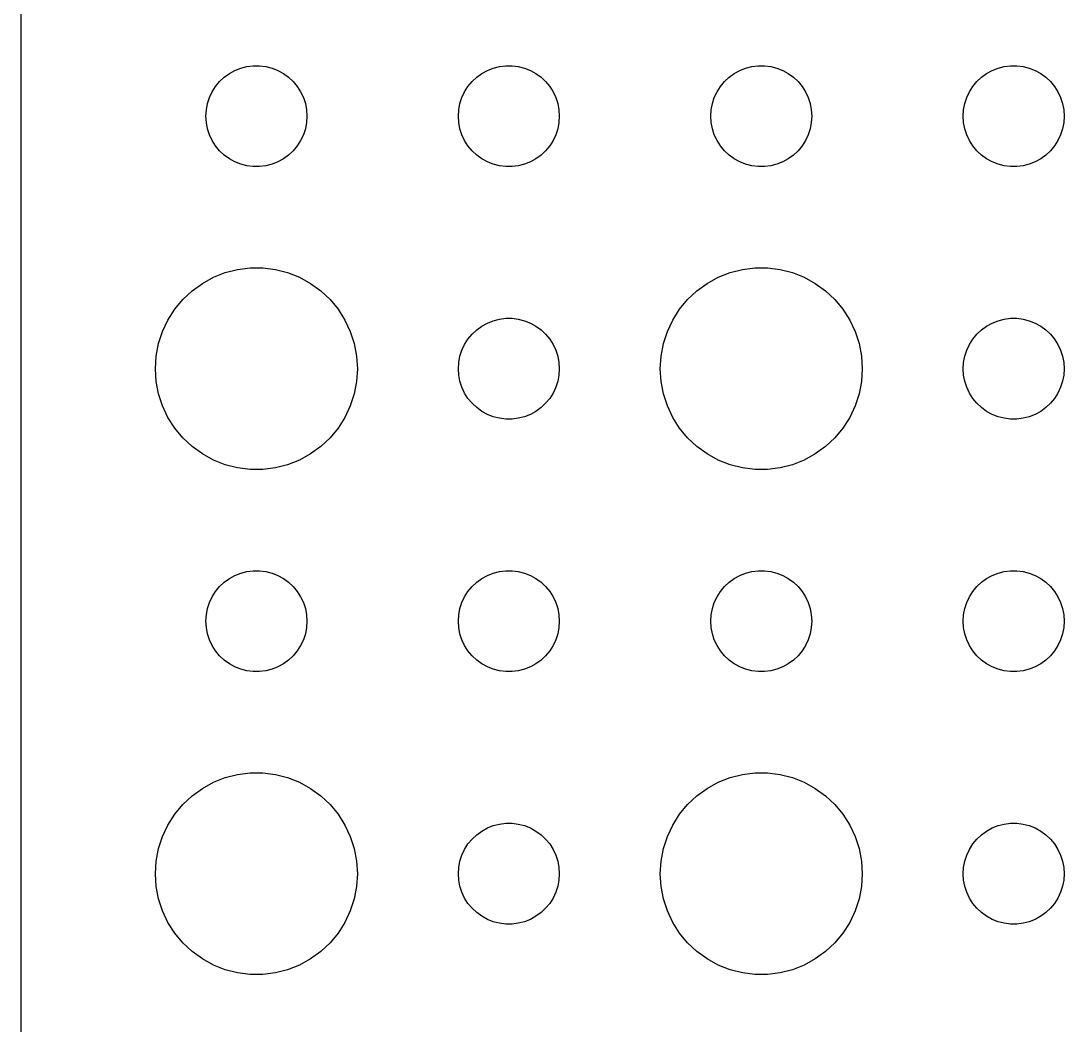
# Model space of a CAD drawing. Header units: metres. Extents: x -134 to 134, y -112 to 112.
# Drawn here: x -134.5 to -103.5, y -4.5 to 25.33 of the extents above; entities that cross this region are included whole.
import ezdxf

# ---------------------------------------------------------------- set-up
doc = ezdxf.new("R2010")
doc.units = ezdxf.units.M

msp = doc.modelspace()

# ---------------------------------------------------------------- linework, layer by layer
for p, q in [((-134.5, 107), (-134.5, -107)), ((-128.139, 23.8572), (-127.964, 23.9266)), ((-127.964, 23.9266), (-127.781, 23.9734)), ((-127.781, 23.9734), (-127.594, 23.997)), ((-127.594, 23.997), (-127.406, 23.997)), ((-127.406, 23.997), (-127.219, 23.9734)), ((-127.219, 23.9734), (-127.036, 23.9266)), ((-127.036, 23.9266), (-126.861, 23.8572)), ((-120.639, 23.8572), (-120.464, 23.9266)), ((-120.464, 23.9266), (-120.281, 23.9734)), ((-120.281, 23.9734), (-120.094, 23.997)), ((-120.094, 23.997), (-119.906, 23.997)), ((-119.906, 23.997), (-119.719, 23.9734)), ((-119.719, 23.9734), (-119.536, 23.9266)), ((-119.536, 23.9266), (-119.361, 23.8572)), ((-113.139, 23.8572), (-112.964, 23.9266)), ((-112.964, 23.9266), (-112.781, 23.9734)), ((-112.781, 23.9734), (-112.594, 23.997)), ((-112.594, 23.997), (-112.406, 23.997)), ((-112.406, 23.997), (-112.219, 23.9734)), ((-112.219, 23.9734), (-112.036, 23.9266)), ((-112.036, 23.9266), (-111.861, 23.8572)), ((-105.639, 23.8572), (-105.464, 23.9266)), ((-105.464, 23.9266), (-105.281, 23.9734)), ((-105.281, 23.9734), (-105.094, 23.997)), ((-105.094, 23.997), (-104.906, 23.997)), ((-104.906, 23.997), (-104.719, 23.9734)), ((-104.719, 23.9734), (-104.536, 23.9266)), ((-104.536, 23.9266), (-104.361, 23.8572)), ((-128.593, 23.5268), (-128.456, 23.6558)), ((-128.456, 23.6558), (-128.304, 23.7665)), ((-128.304, 23.7665), (-128.139, 23.8572)), ((-126.861, 23.8572), (-126.696, 23.7665)), ((-126.696, 23.7665), (-126.544, 23.6558)), ((-126.544, 23.6558), (-126.407, 23.5268)), ((-121.093, 23.5268), (-120.956, 23.6558)), ((-120.956, 23.6558), (-120.804, 23.7665)), ((-120.804, 23.7665), (-120.639, 23.8572)), ((-119.361, 23.8572), (-119.196, 23.7665)), ((-119.196, 23.7665), (-119.044, 23.6558)), ((-119.044, 23.6558), (-118.907, 23.5268)), ((-113.593, 23.5268), (-113.456, 23.6558)), ((-113.456, 23.6558), (-113.304, 23.7665)), ((-113.304, 23.7665), (-113.139, 23.8572)), ((-111.861, 23.8572), (-111.696, 23.7665)), ((-111.696, 23.7665), (-111.544, 23.6558)), ((-111.544, 23.6558), (-111.407, 23.5268)), ((-106.093, 23.5268), (-105.956, 23.6558)), ((-105.956, 23.6558), (-105.804, 23.7665)), ((-105.804, 23.7665), (-105.639, 23.8572)), ((-104.361, 23.8572), (-104.196, 23.7665)), ((-104.196, 23.7665), (-104.044, 23.6558)), ((-104.044, 23.6558), (-103.907, 23.5268)), ((-128.814, 23.2226), (-128.714, 23.3817)), ((-128.714, 23.3817), (-128.593, 23.5268)), ((-126.407, 23.5268), (-126.286, 23.3817)), ((-126.286, 23.3817), (-126.186, 23.2226)), ((-121.314, 23.2226), (-121.214, 23.3817)), ((-121.214, 23.3817), (-121.093, 23.5268)), ((-118.907, 23.5268), (-118.786, 23.3817)), ((-118.786, 23.3817), (-118.686, 23.2226)), ((-113.814, 23.2226), (-113.714, 23.3817)), ((-113.714, 23.3817), (-113.593, 23.5268)), ((-111.407, 23.5268), (-111.286, 23.3817)), ((-111.286, 23.3817), (-111.186, 23.2226)), ((-106.314, 23.2226), (-106.214, 23.3817)), ((-106.214, 23.3817), (-106.093, 23.5268)), ((-103.907, 23.5268), (-103.786, 23.3817)), ((-103.786, 23.3817), (-103.686, 23.2226)), ((-128.953, 22.873), (-128.895, 23.0522)), ((-128.895, 23.0522), (-128.814, 23.2226)), ((-126.186, 23.2226), (-126.105, 23.0522)), ((-126.105, 23.0522), (-126.047, 22.873)), ((-121.453, 22.873), (-121.395, 23.0522)), ((-121.395, 23.0522), (-121.314, 23.2226)), ((-118.686, 23.2226), (-118.605, 23.0522)), ((-118.605, 23.0522), (-118.547, 22.873)), ((-113.953, 22.873), (-113.895, 23.0522)), ((-113.895, 23.0522), (-113.814, 23.2226)), ((-111.186, 23.2226), (-111.105, 23.0522)), ((-111.105, 23.0522), (-111.047, 22.873)), ((-106.453, 22.873), (-106.395, 23.0522)), ((-106.395, 23.0522), (-106.314, 23.2226)), ((-103.686, 23.2226), (-103.605, 23.0522)), ((-103.605, 23.0522), (-103.547, 22.873)), ((-129, 22.5), (-128.988, 22.688)), ((-128.988, 22.688), (-128.953, 22.873)), ((-126.047, 22.873), (-126.012, 22.688)), ((-126.012, 22.688), (-126, 22.5)), ((-121.5, 22.5), (-121.488, 22.688)), ((-121.488, 22.688), (-121.453, 22.873)), ((-118.547, 22.873), (-118.512, 22.688)), ((-118.512, 22.688), (-118.5, 22.5)), ((-114, 22.5), (-113.988, 22.688)), ((-113.988, 22.688), (-113.953, 22.873)), ((-111.047, 22.873), (-111.012, 22.688)), ((-111.012, 22.688), (-111, 22.5)), ((-106.5, 22.5), (-106.488, 22.688)), ((-106.488, 22.688), (-106.453, 22.873)), ((-103.547, 22.873), (-103.512, 22.688)), ((-103.512, 22.688), (-103.5, 22.5)), ((-128.988, 22.312), (-129, 22.5)), ((-126, 22.5), (-126.012, 22.312)), ((-121.488, 22.312), (-121.5, 22.5)), ((-118.5, 22.5), (-118.512, 22.312)), ((-113.988, 22.312), (-114, 22.5)), ((-111, 22.5), (-111.012, 22.312)), ((-106.488, 22.312), (-106.5, 22.5)), ((-103.5, 22.5), (-103.512, 22.312)), ((-128.953, 22.127), (-128.988, 22.312)), ((-128.895, 21.9478), (-128.953, 22.127)), ((-126.047, 22.127), (-126.105, 21.9478)), ((-126.012, 22.312), (-126.047, 22.127)), ((-121.453, 22.127), (-121.488, 22.312)), ((-121.395, 21.9478), (-121.453, 22.127)), ((-118.547, 22.127), (-118.605, 21.9478)), ((-118.512, 22.312), (-118.547, 22.127)), ((-113.953, 22.127), (-113.988, 22.312)), ((-113.895, 21.9478), (-113.953, 22.127)), ((-111.047, 22.127), (-111.105, 21.9478)), ((-111.012, 22.312), (-111.047, 22.127)), ((-106.453, 22.127), (-106.488, 22.312)), ((-106.395, 21.9478), (-106.453, 22.127)), ((-103.547, 22.127), (-103.605, 21.9478)), ((-103.512, 22.312), (-103.547, 22.127)), ((-128.814, 21.7774), (-128.895, 21.9478)), ((-128.714, 21.6183), (-128.814, 21.7774)), ((-126.186, 21.7774), (-126.286, 21.6183)), ((-126.105, 21.9478), (-126.186, 21.7774)), ((-121.314, 21.7774), (-121.395, 21.9478)), ((-121.214, 21.6183), (-121.314, 21.7774)), ((-118.686, 21.7774), (-118.786, 21.6183)), ((-118.605, 21.9478), (-118.686, 21.7774)), ((-113.814, 21.7774), (-113.895, 21.9478)), ((-113.714, 21.6183), (-113.814, 21.7774)), ((-111.186, 21.7774), (-111.286, 21.6183)), ((-111.105, 21.9478), (-111.186, 21.7774)), ((-106.314, 21.7774), (-106.395, 21.9478)), ((-106.214, 21.6183), (-106.314, 21.7774)), ((-103.686, 21.7774), (-103.786, 21.6183)), ((-103.605, 21.9478), (-103.686, 21.7774)), ((-128.593, 21.4732), (-128.714, 21.6183)), ((-128.456, 21.3442), (-128.593, 21.4732)), ((-126.407, 21.4732), (-126.544, 21.3442)), ((-126.286, 21.6183), (-126.407, 21.4732)), ((-121.093, 21.4732), (-121.214, 21.6183)), ((-120.956, 21.3442), (-121.093, 21.4732)), ((-118.907, 21.4732), (-119.044, 21.3442)), ((-118.786, 21.6183), (-118.907, 21.4732)), ((-113.593, 21.4732), (-113.714, 21.6183)), ((-113.456, 21.3442), (-113.593, 21.4732)), ((-111.407, 21.4732), (-111.544, 21.3442)), ((-111.286, 21.6183), (-111.407, 21.4732)), ((-106.093, 21.4732), (-106.214, 21.6183)), ((-105.956, 21.3442), (-106.093, 21.4732)), ((-103.907, 21.4732), (-104.044, 21.3442)), ((-103.786, 21.6183), (-103.907, 21.4732)), ((-128.304, 21.2335), (-128.456, 21.3442)), ((-128.139, 21.1427), (-128.304, 21.2335)), ((-127.964, 21.0734), (-128.139, 21.1427)), ((-126.861, 21.1427), (-127.036, 21.0734)), ((-126.696, 21.2335), (-126.861, 21.1427)), ((-126.544, 21.3442), (-126.696, 21.2335)), ((-120.804, 21.2335), (-120.956, 21.3442)), ((-120.639, 21.1427), (-120.804, 21.2335)), ((-120.464, 21.0734), (-120.639, 21.1427)), ((-119.361, 21.1427), (-119.536, 21.0734)), ((-119.196, 21.2335), (-119.361, 21.1427)), ((-119.044, 21.3442), (-119.196, 21.2335)), ((-113.304, 21.2335), (-113.456, 21.3442)), ((-113.139, 21.1427), (-113.304, 21.2335)), ((-112.964, 21.0734), (-113.139, 21.1427)), ((-111.861, 21.1427), (-112.036, 21.0734)), ((-111.696, 21.2335), (-111.861, 21.1427)), ((-111.544, 21.3442), (-111.696, 21.2335)), ((-105.804, 21.2335), (-105.956, 21.3442)), ((-105.639, 21.1427), (-105.804, 21.2335)), ((-105.464, 21.0734), (-105.639, 21.1427)), ((-104.361, 21.1427), (-104.536, 21.0734)), ((-104.196, 21.2335), (-104.361, 21.1427)), ((-104.044, 21.3442), (-104.196, 21.2335)), ((-127.781, 21.0266), (-127.964, 21.0734)), ((-127.594, 21.003), (-127.781, 21.0266)), ((-127.406, 21.003), (-127.594, 21.003)), ((-127.219, 21.0266), (-127.406, 21.003)), ((-127.036, 21.0734), (-127.219, 21.0266)), ((-120.281, 21.0266), (-120.464, 21.0734)), ((-120.094, 21.003), (-120.281, 21.0266)), ((-119.906, 21.003), (-120.094, 21.003)), ((-119.719, 21.0266), (-119.906, 21.003)), ((-119.536, 21.0734), (-119.719, 21.0266)), ((-112.781, 21.0266), (-112.964, 21.0734)), ((-112.594, 21.003), (-112.781, 21.0266)), ((-112.406, 21.003), (-112.594, 21.003)), ((-112.219, 21.0266), (-112.406, 21.003)), ((-112.036, 21.0734), (-112.219, 21.0266)), ((-105.281, 21.0266), (-105.464, 21.0734)), ((-105.094, 21.003), (-105.281, 21.0266)), ((-104.906, 21.003), (-105.094, 21.003)), ((-104.719, 21.0266), (-104.906, 21.003)), ((-104.536, 21.0734), (-104.719, 21.0266)), ((-128.062, 17.9469), (-127.688, 17.9941)), ((-127.688, 17.9941), (-127.312, 17.9941)), ((-127.312, 17.9941), (-126.938, 17.9469)), ((-113.062, 17.9469), (-112.688, 17.9941)), ((-112.688, 17.9941), (-112.312, 17.9941)), ((-112.312, 17.9941), (-111.938, 17.9469)), ((-129.107, 17.533), (-128.777, 17.7145)), ((-128.777, 17.7145), (-128.427, 17.8532)), ((-128.427, 17.8532), (-128.062, 17.9469)), ((-126.938, 17.9469), (-126.573, 17.8532)), ((-126.573, 17.8532), (-126.223, 17.7145)), ((-126.223, 17.7145), (-125.893, 17.533)), ((-114.107, 17.533), (-113.777, 17.7145)), ((-113.777, 17.7145), (-113.427, 17.8532)), ((-113.427, 17.8532), (-113.062, 17.9469)), ((-111.938, 17.9469), (-111.573, 17.8532)), ((-111.573, 17.8532), (-111.223, 17.7145)), ((-111.223, 17.7145), (-110.893, 17.533)), ((-129.412, 17.3115), (-129.107, 17.533)), ((-125.893, 17.533), (-125.588, 17.3115)), ((-114.412, 17.3115), (-114.107, 17.533)), ((-110.893, 17.533), (-110.588, 17.3115)), ((-129.927, 16.7634), (-129.687, 17.0536)), ((-129.687, 17.0536), (-129.412, 17.3115)), ((-125.588, 17.3115), (-125.313, 17.0536)), ((-125.313, 17.0536), (-125.073, 16.7634)), ((-114.927, 16.7634), (-114.687, 17.0536)), ((-114.687, 17.0536), (-114.412, 17.3115)), ((-110.588, 17.3115), (-110.313, 17.0536)), ((-110.313, 17.0536), (-110.073, 16.7634)), ((-130.129, 16.4453), (-129.927, 16.7634)), ((-125.073, 16.7634), (-124.871, 16.4453)), ((-115.129, 16.4453), (-114.927, 16.7634)), ((-110.073, 16.7634), (-109.871, 16.4453)), ((-130.289, 16.1044), (-130.129, 16.4453)), ((-124.871, 16.4453), (-124.711, 16.1044)), ((-120.464, 16.4266), (-120.281, 16.4734)), ((-120.281, 16.4734), (-120.094, 16.497)), ((-120.094, 16.497), (-119.906, 16.497)), ((-119.906, 16.497), (-119.719, 16.4734)), ((-119.719, 16.4734), (-119.536, 16.4266)), ((-115.289, 16.1044), (-115.129, 16.4453)), ((-109.871, 16.4453), (-109.711, 16.1044)), ((-105.464, 16.4266), (-105.281, 16.4734)), ((-105.281, 16.4734), (-105.094, 16.497)), ((-105.094, 16.497), (-104.906, 16.497)), ((-104.906, 16.497), (-104.719, 16.4734)), ((-104.719, 16.4734), (-104.536, 16.4266)), ((-121.093, 16.0268), (-120.956, 16.1558)), ((-120.956, 16.1558), (-120.804, 16.2665)), ((-120.804, 16.2665), (-120.639, 16.3572)), ((-120.639, 16.3572), (-120.464, 16.4266)), ((-119.536, 16.4266), (-119.361, 16.3572)), ((-119.361, 16.3572), (-119.196, 16.2665)), ((-119.196, 16.2665), (-119.044, 16.1558)), ((-119.044, 16.1558), (-118.907, 16.0268)), ((-106.093, 16.0268), (-105.956, 16.1558)), ((-105.956, 16.1558), (-105.804, 16.2665)), ((-105.804, 16.2665), (-105.639, 16.3572)), ((-105.639, 16.3572), (-105.464, 16.4266)), ((-104.536, 16.4266), (-104.361, 16.3572)), ((-104.361, 16.3572), (-104.196, 16.2665)), ((-104.196, 16.2665), (-104.044, 16.1558)), ((-104.044, 16.1558), (-103.907, 16.0268)), ((-130.406, 15.7461), (-130.289, 16.1044)), ((-124.711, 16.1044), (-124.594, 15.7461)), ((-121.314, 15.7226), (-121.214, 15.8817)), ((-121.214, 15.8817), (-121.093, 16.0268)), ((-118.907, 16.0268), (-118.786, 15.8817)), ((-118.786, 15.8817), (-118.686, 15.7226)), ((-115.406, 15.7461), (-115.289, 16.1044)), ((-109.711, 16.1044), (-109.594, 15.7461)), ((-106.314, 15.7226), (-106.214, 15.8817)), ((-106.214, 15.8817), (-106.093, 16.0268)), ((-103.907, 16.0268), (-103.786, 15.8817)), ((-103.786, 15.8817), (-103.686, 15.7226)), ((-130.476, 15.376), (-130.406, 15.7461)), ((-124.594, 15.7461), (-124.524, 15.376)), ((-121.453, 15.373), (-121.395, 15.5522)), ((-121.395, 15.5522), (-121.314, 15.7226)), ((-118.686, 15.7226), (-118.605, 15.5522)), ((-118.605, 15.5522), (-118.547, 15.373)), ((-115.476, 15.376), (-115.406, 15.7461)), ((-109.594, 15.7461), (-109.524, 15.376)), ((-106.453, 15.373), (-106.395, 15.5522)), ((-106.395, 15.5522), (-106.314, 15.7226)), ((-103.686, 15.7226), (-103.605, 15.5522)), ((-103.605, 15.5522), (-103.547, 15.373)), ((-130.5, 15), (-130.476, 15.376)), ((-124.524, 15.376), (-124.5, 15)), ((-121.488, 15.188), (-121.453, 15.373)), ((-118.547, 15.373), (-118.512, 15.188)), ((-115.5, 15), (-115.476, 15.376)), ((-109.524, 15.376), (-109.5, 15)), ((-106.488, 15.188), (-106.453, 15.373)), ((-103.547, 15.373), (-103.512, 15.188)), ((-130.476, 14.624), (-130.5, 15)), ((-124.5, 15), (-124.524, 14.624)), ((-121.5, 15), (-121.488, 15.188)), ((-121.488, 14.812), (-121.5, 15)), ((-118.512, 15.188), (-118.5, 15)), ((-118.5, 15), (-118.512, 14.812)), ((-115.476, 14.624), (-115.5, 15)), ((-109.5, 15), (-109.524, 14.624)), ((-106.5, 15), (-106.488, 15.188)), ((-106.488, 14.812), (-106.5, 15)), ((-103.512, 15.188), (-103.5, 15)), ((-103.5, 15), (-103.512, 14.812)), ((-130.406, 14.2539), (-130.476, 14.624)), ((-124.524, 14.624), (-124.594, 14.2539)), ((-121.453, 14.627), (-121.488, 14.812)), ((-121.395, 14.4478), (-121.453, 14.627)), ((-118.547, 14.627), (-118.605, 14.4478)), ((-118.512, 14.812), (-118.547, 14.627)), ((-115.406, 14.2539), (-115.476, 14.624)), ((-109.524, 14.624), (-109.594, 14.2539)), ((-106.453, 14.627), (-106.488, 14.812)), ((-106.395, 14.4478), (-106.453, 14.627)), ((-103.547, 14.627), (-103.605, 14.4478)), ((-103.512, 14.812), (-103.547, 14.627)), ((-121.314, 14.2774), (-121.395, 14.4478)), ((-121.214, 14.1183), (-121.314, 14.2774)), ((-118.686, 14.2774), (-118.786, 14.1183)), ((-118.605, 14.4478), (-118.686, 14.2774)), ((-106.314, 14.2774), (-106.395, 14.4478)), ((-106.214, 14.1183), (-106.314, 14.2774)), ((-103.686, 14.2774), (-103.786, 14.1183)), ((-103.605, 14.4478), (-103.686, 14.2774)), ((-130.289, 13.8956), (-130.406, 14.2539)), ((-124.594, 14.2539), (-124.711, 13.8956)), ((-121.093, 13.9732), (-121.214, 14.1183)), ((-120.956, 13.8442), (-121.093, 13.9732)), ((-118.907, 13.9732), (-119.044, 13.8442)), ((-118.786, 14.1183), (-118.907, 13.9732)), ((-115.289, 13.8956), (-115.406, 14.2539)), ((-109.594, 14.2539), (-109.711, 13.8956)), ((-106.093, 13.9732), (-106.214, 14.1183)), ((-105.956, 13.8442), (-106.093, 13.9732)), ((-103.907, 13.9732), (-104.044, 13.8442)), ((-103.786, 14.1183), (-103.907, 13.9732)), ((-130.129, 13.5547), (-130.289, 13.8956)), ((-124.711, 13.8956), (-124.871, 13.5547)), ((-120.804, 13.7335), (-120.956, 13.8442)), ((-120.639, 13.6427), (-120.804, 13.7335)), ((-120.464, 13.5734), (-120.639, 13.6427)), ((-119.361, 13.6427), (-119.536, 13.5734)), ((-119.196, 13.7335), (-119.361, 13.6427)), ((-119.044, 13.8442), (-119.196, 13.7335)), ((-115.129, 13.5547), (-115.289, 13.8956)), ((-109.711, 13.8956), (-109.871, 13.5547)), ((-105.804, 13.7335), (-105.956, 13.8442)), ((-105.639, 13.6427), (-105.804, 13.7335)), ((-105.464, 13.5734), (-105.639, 13.6427)), ((-104.361, 13.6427), (-104.536, 13.5734)), ((-104.196, 13.7335), (-104.361, 13.6427)), ((-104.044, 13.8442), (-104.196, 13.7335)), ((-129.927, 13.2366), (-130.129, 13.5547)), ((-124.871, 13.5547), (-125.073, 13.2366)), ((-120.281, 13.5266), (-120.464, 13.5734)), ((-120.094, 13.5029), (-120.281, 13.5266)), ((-119.906, 13.5029), (-120.094, 13.5029)), ((-119.719, 13.5266), (-119.906, 13.5029)), ((-119.536, 13.5734), (-119.719, 13.5266)), ((-114.927, 13.2366), (-115.129, 13.5547)), ((-109.871, 13.5547), (-110.073, 13.2366)), ((-105.281, 13.5266), (-105.464, 13.5734)), ((-105.094, 13.5029), (-105.281, 13.5266)), ((-104.906, 13.5029), (-105.094, 13.5029)), ((-104.719, 13.5266), (-104.906, 13.5029)), ((-104.536, 13.5734), (-104.719, 13.5266)), ((-129.687, 12.9464), (-129.927, 13.2366)), ((-125.073, 13.2366), (-125.313, 12.9464)), ((-114.687, 12.9464), (-114.927, 13.2366)), ((-110.073, 13.2366), (-110.313, 12.9464)), ((-129.412, 12.6884), (-129.687, 12.9464)), ((-125.313, 12.9464), (-125.588, 12.6884)), ((-114.412, 12.6884), (-114.687, 12.9464)), ((-110.313, 12.9464), (-110.588, 12.6884)), ((-129.107, 12.467), (-129.412, 12.6884)), ((-128.777, 12.2855), (-129.107, 12.467)), ((-125.893, 12.467), (-126.223, 12.2855)), ((-125.588, 12.6884), (-125.893, 12.467)), ((-114.107, 12.467), (-114.412, 12.6884)), ((-113.777, 12.2855), (-114.107, 12.467)), ((-110.893, 12.467), (-111.223, 12.2855)), ((-110.588, 12.6884), (-110.893, 12.467)), ((-128.427, 12.1468), (-128.777, 12.2855)), ((-128.062, 12.0531), (-128.427, 12.1468)), ((-126.573, 12.1468), (-126.938, 12.0531)), ((-126.223, 12.2855), (-126.573, 12.1468)), ((-113.427, 12.1468), (-113.777, 12.2855)), ((-113.062, 12.0531), (-113.427, 12.1468)), ((-111.573, 12.1468), (-111.938, 12.0531)), ((-111.223, 12.2855), (-111.573, 12.1468)), ((-127.688, 12.0059), (-128.062, 12.0531)), ((-127.312, 12.0059), (-127.688, 12.0059)), ((-126.938, 12.0531), (-127.312, 12.0059)), ((-112.688, 12.0059), (-113.062, 12.0531)), ((-112.312, 12.0059), (-112.688, 12.0059)), ((-111.938, 12.0531), (-112.312, 12.0059)), ((-127.781, 8.97342), (-127.594, 8.99704)), ((-127.594, 8.99704), (-127.406, 8.99704)), ((-127.406, 8.99704), (-127.219, 8.97342)), ((-120.281, 8.97342), (-120.094, 8.99704)), ((-120.094, 8.99704), (-119.906, 8.99704)), ((-119.906, 8.99704), (-119.719, 8.97342)), ((-112.781, 8.97342), (-112.594, 8.99704)), ((-112.594, 8.99704), (-112.406, 8.99704)), ((-112.406, 8.99704), (-112.219, 8.97342)), ((-105.281, 8.97342), (-105.094, 8.99704)), ((-105.094, 8.99704), (-104.906, 8.99704)), ((-104.906, 8.99704), (-104.719, 8.97342)), ((-128.456, 8.65576), (-128.304, 8.76648)), ((-128.304, 8.76648), (-128.139, 8.85724)), ((-128.139, 8.85724), (-127.964, 8.92657)), ((-127.964, 8.92657), (-127.781, 8.97342)), ((-127.219, 8.97342), (-127.036, 8.92657)), ((-127.036, 8.92657), (-126.861, 8.85724)), ((-126.861, 8.85724), (-126.696, 8.76648)), ((-126.696, 8.76648), (-126.544, 8.65576)), ((-120.956, 8.65576), (-120.804, 8.76648)), ((-120.804, 8.76648), (-120.639, 8.85724)), ((-120.639, 8.85724), (-120.464, 8.92657)), ((-120.464, 8.92657), (-120.281, 8.97342)), ((-119.719, 8.97342), (-119.536, 8.92657)), ((-119.536, 8.92657), (-119.361, 8.85724)), ((-119.361, 8.85724), (-119.196, 8.76648)), ((-119.196, 8.76648), (-119.044, 8.65576)), ((-113.456, 8.65576), (-113.304, 8.76648)), ((-113.304, 8.76648), (-113.139, 8.85724)), ((-113.139, 8.85724), (-112.964, 8.92657)), ((-112.964, 8.92657), (-112.781, 8.97342)), ((-112.219, 8.97342), (-112.036, 8.92657)), ((-112.036, 8.92657), (-111.861, 8.85724)), ((-111.861, 8.85724), (-111.696, 8.76648)), ((-111.696, 8.76648), (-111.544, 8.65576)), ((-105.956, 8.65576), (-105.804, 8.76648)), ((-105.804, 8.76648), (-105.639, 8.85724)), ((-105.639, 8.85724), (-105.464, 8.92657)), ((-105.464, 8.92657), (-105.281, 8.97342)), ((-104.719, 8.97342), (-104.536, 8.92657)), ((-104.536, 8.92657), (-104.361, 8.85724)), ((-104.361, 8.85724), (-104.196, 8.76648)), ((-104.196, 8.76648), (-104.044, 8.65576)), ((-128.814, 8.22263), (-128.714, 8.38167)), ((-128.714, 8.38167), (-128.593, 8.52681)), ((-128.593, 8.52681), (-128.456, 8.65576)), ((-126.544, 8.65576), (-126.407, 8.52681)), ((-126.407, 8.52681), (-126.286, 8.38167)), ((-126.286, 8.38167), (-126.186, 8.22263)), ((-121.314, 8.22263), (-121.214, 8.38167)), ((-121.214, 8.38167), (-121.093, 8.52681)), ((-121.093, 8.52681), (-120.956, 8.65576)), ((-119.044, 8.65576), (-118.907, 8.52681)), ((-118.907, 8.52681), (-118.786, 8.38167)), ((-118.786, 8.38167), (-118.686, 8.22263)), ((-113.814, 8.22263), (-113.714, 8.38167)), ((-113.714, 8.38167), (-113.593, 8.52681)), ((-113.593, 8.52681), (-113.456, 8.65576)), ((-111.544, 8.65576), (-111.407, 8.52681)), ((-111.407, 8.52681), (-111.286, 8.38167)), ((-111.286, 8.38167), (-111.186, 8.22263)), ((-106.314, 8.22263), (-106.214, 8.38167)), ((-106.214, 8.38167), (-106.093, 8.52681)), ((-106.093, 8.52681), (-105.956, 8.65576)), ((-104.044, 8.65576), (-103.907, 8.52681)), ((-103.907, 8.52681), (-103.786, 8.38167)), ((-103.786, 8.38167), (-103.686, 8.22263)), ((-128.895, 8.05219), (-128.814, 8.22263)), ((-126.186, 8.22263), (-126.105, 8.05219)), ((-121.395, 8.05219), (-121.314, 8.22263)), ((-118.686, 8.22263), (-118.605, 8.05219)), ((-113.895, 8.05219), (-113.814, 8.22263)), ((-111.186, 8.22263), (-111.105, 8.05219)), ((-106.395, 8.05219), (-106.314, 8.22263)), ((-103.686, 8.22263), (-103.605, 8.05219)), ((-128.988, 7.68799), (-128.953, 7.87303)), ((-128.953, 7.87303), (-128.895, 8.05219)), ((-126.105, 8.05219), (-126.047, 7.87303)), ((-126.047, 7.87303), (-126.012, 7.68799)), ((-121.488, 7.68799), (-121.453, 7.87303)), ((-121.453, 7.87303), (-121.395, 8.05219)), ((-118.605, 8.05219), (-118.547, 7.87303)), ((-118.547, 7.87303), (-118.512, 7.68799)), ((-113.988, 7.68799), (-113.953, 7.87303)), ((-113.953, 7.87303), (-113.895, 8.05219)), ((-111.105, 8.05219), (-111.047, 7.87303)), ((-111.047, 7.87303), (-111.012, 7.68799)), ((-106.488, 7.68799), (-106.453, 7.87303)), ((-106.453, 7.87303), (-106.395, 8.05219)), ((-103.605, 8.05219), (-103.547, 7.87303)), ((-103.547, 7.87303), (-103.512, 7.68799)), ((-129, 7.5), (-128.988, 7.68799)), ((-128.988, 7.312), (-129, 7.5)), ((-126.012, 7.68799), (-126, 7.5)), ((-126, 7.5), (-126.012, 7.312)), ((-121.5, 7.5), (-121.488, 7.68799)), ((-121.488, 7.312), (-121.5, 7.5)), ((-118.512, 7.68799), (-118.5, 7.5)), ((-118.5, 7.5), (-118.512, 7.312)), ((-114, 7.5), (-113.988, 7.68799)), ((-113.988, 7.312), (-114, 7.5)), ((-111.012, 7.68799), (-111, 7.5)), ((-111, 7.5), (-111.012, 7.312)), ((-106.5, 7.5), (-106.488, 7.68799)), ((-106.488, 7.312), (-106.5, 7.5)), ((-103.512, 7.68799), (-103.5, 7.5)), ((-103.5, 7.5), (-103.512, 7.312)), ((-128.953, 7.12695), (-128.988, 7.312)), ((-126.012, 7.312), (-126.047, 7.12695)), ((-121.453, 7.12695), (-121.488, 7.312)), ((-118.512, 7.312), (-118.547, 7.12695)), ((-113.953, 7.12695), (-113.988, 7.312)), ((-111.012, 7.312), (-111.047, 7.12695)), ((-106.453, 7.12695), (-106.488, 7.312)), ((-103.512, 7.312), (-103.547, 7.12695)), ((-128.895, 6.9478), (-128.953, 7.12695)), ((-128.814, 6.77736), (-128.895, 6.9478)), ((-126.105, 6.9478), (-126.186, 6.77736)), ((-126.047, 7.12695), (-126.105, 6.9478)), ((-121.395, 6.9478), (-121.453, 7.12695)), ((-121.314, 6.77736), (-121.395, 6.9478)), ((-118.605, 6.9478), (-118.686, 6.77736)), ((-118.547, 7.12695), (-118.605, 6.9478)), ((-113.895, 6.9478), (-113.953, 7.12695)), ((-113.814, 6.77736), (-113.895, 6.9478)), ((-111.105, 6.9478), (-111.186, 6.77736)), ((-111.047, 7.12695), (-111.105, 6.9478)), ((-106.395, 6.9478), (-106.453, 7.12695)), ((-106.314, 6.77736), (-106.395, 6.9478)), ((-103.605, 6.9478), (-103.686, 6.77736)), ((-103.547, 7.12695), (-103.605, 6.9478)), ((-128.714, 6.61832), (-128.814, 6.77736)), ((-128.593, 6.47318), (-128.714, 6.61832)), ((-126.286, 6.61832), (-126.407, 6.47318)), ((-126.186, 6.77736), (-126.286, 6.61832)), ((-121.214, 6.61832), (-121.314, 6.77736)), ((-121.093, 6.47318), (-121.214, 6.61832)), ((-118.786, 6.61832), (-118.907, 6.47318)), ((-118.686, 6.77736), (-118.786, 6.61832)), ((-113.714, 6.61832), (-113.814, 6.77736)), ((-113.593, 6.47318), (-113.714, 6.61832)), ((-111.286, 6.61832), (-111.407, 6.47318)), ((-111.186, 6.77736), (-111.286, 6.61832)), ((-106.214, 6.61832), (-106.314, 6.77736)), ((-106.093, 6.47318), (-106.214, 6.61832)), ((-103.786, 6.61832), (-103.907, 6.47318)), ((-103.686, 6.77736), (-103.786, 6.61832)), ((-128.456, 6.34422), (-128.593, 6.47318)), ((-128.304, 6.23351), (-128.456, 6.34422)), ((-128.139, 6.14275), (-128.304, 6.23351)), ((-126.696, 6.23351), (-126.861, 6.14275)), ((-126.544, 6.34422), (-126.696, 6.23351)), ((-126.407, 6.47318), (-126.544, 6.34422)), ((-120.956, 6.34422), (-121.093, 6.47318)), ((-120.804, 6.23351), (-120.956, 6.34422)), ((-120.639, 6.14275), (-120.804, 6.23351)), ((-119.196, 6.23351), (-119.361, 6.14275)), ((-119.044, 6.34422), (-119.196, 6.23351)), ((-118.907, 6.47318), (-119.044, 6.34422)), ((-113.456, 6.34422), (-113.593, 6.47318)), ((-113.304, 6.23351), (-113.456, 6.34422)), ((-113.139, 6.14275), (-113.304, 6.23351)), ((-111.696, 6.23351), (-111.861, 6.14275)), ((-111.544, 6.34422), (-111.696, 6.23351)), ((-111.407, 6.47318), (-111.544, 6.34422)), ((-105.956, 6.34422), (-106.093, 6.47318)), ((-105.804, 6.23351), (-105.956, 6.34422)), ((-105.639, 6.14275), (-105.804, 6.23351)), ((-104.196, 6.23351), (-104.361, 6.14275)), ((-104.044, 6.34422), (-104.196, 6.23351)), ((-103.907, 6.47318), (-104.044, 6.34422)), ((-127.964, 6.07341), (-128.139, 6.14275)), ((-127.781, 6.02657), (-127.964, 6.07341)), ((-127.594, 6.00294), (-127.781, 6.02657)), ((-127.406, 6.00294), (-127.594, 6.00294)), ((-127.219, 6.02657), (-127.406, 6.00294)), ((-127.036, 6.07341), (-127.219, 6.02657)), ((-126.861, 6.14275), (-127.036, 6.07341)), ((-120.464, 6.07341), (-120.639, 6.14275)), ((-120.281, 6.02657), (-120.464, 6.07341)), ((-120.094, 6.00294), (-120.281, 6.02657)), ((-119.906, 6.00294), (-120.094, 6.00294)), ((-119.719, 6.02657), (-119.906, 6.00294)), ((-119.536, 6.07341), (-119.719, 6.02657)), ((-119.361, 6.14275), (-119.536, 6.07341)), ((-112.964, 6.07341), (-113.139, 6.14275)), ((-112.781, 6.02657), (-112.964, 6.07341)), ((-112.594, 6.00294), (-112.781, 6.02657)), ((-112.406, 6.00294), (-112.594, 6.00294)), ((-112.219, 6.02657), (-112.406, 6.00294)), ((-112.036, 6.07341), (-112.219, 6.02657)), ((-111.861, 6.14275), (-112.036, 6.07341)), ((-105.464, 6.07341), (-105.639, 6.14275)), ((-105.281, 6.02657), (-105.464, 6.07341)), ((-105.094, 6.00294), (-105.281, 6.02657)), ((-104.906, 6.00294), (-105.094, 6.00294)), ((-104.719, 6.02657), (-104.906, 6.00294)), ((-104.536, 6.07341), (-104.719, 6.02657)), ((-104.361, 6.14275), (-104.536, 6.07341)), ((-128.777, 2.71448), (-128.427, 2.85316)), ((-128.427, 2.85316), (-128.062, 2.94685)), ((-128.062, 2.94685), (-127.688, 2.99408)), ((-127.688, 2.99408), (-127.312, 2.99408)), ((-127.312, 2.99408), (-126.938, 2.94685)), ((-126.938, 2.94685), (-126.573, 2.85316)), ((-126.573, 2.85316), (-126.223, 2.71448)), ((-113.777, 2.71448), (-113.427, 2.85316)), ((-113.427, 2.85316), (-113.062, 2.94685)), ((-113.062, 2.94685), (-112.688, 2.99408)), ((-112.688, 2.99408), (-112.312, 2.99408)), ((-112.312, 2.99408), (-111.938, 2.94685)), ((-111.938, 2.94685), (-111.573, 2.85316)), ((-111.573, 2.85316), (-111.223, 2.71448)), ((-129.412, 2.31154), (-129.107, 2.53297)), ((-129.107, 2.53297), (-128.777, 2.71448)), ((-126.223, 2.71448), (-125.893, 2.53297)), ((-125.893, 2.53297), (-125.588, 2.31154)), ((-114.412, 2.31154), (-114.107, 2.53297)), ((-114.107, 2.53297), (-113.777, 2.71448)), ((-111.223, 2.71448), (-110.893, 2.53297)), ((-110.893, 2.53297), (-110.588, 2.31154)), ((-129.687, 2.05363), (-129.412, 2.31154)), ((-125.588, 2.31154), (-125.313, 2.05363)), ((-114.687, 2.05363), (-114.412, 2.31154)), ((-110.588, 2.31154), (-110.313, 2.05363)), ((-129.927, 1.76335), (-129.687, 2.05363)), ((-125.313, 2.05363), (-125.073, 1.76335)), ((-114.927, 1.76335), (-114.687, 2.05363)), ((-110.313, 2.05363), (-110.073, 1.76335)), ((-130.129, 1.44525), (-129.927, 1.76335)), ((-125.073, 1.76335), (-124.871, 1.44525)), ((-115.129, 1.44525), (-114.927, 1.76335)), ((-110.073, 1.76335), (-109.871, 1.44525)), ((-130.289, 1.10437), (-130.129, 1.44525)), ((-124.871, 1.44525), (-124.711, 1.10437)), ((-120.956, 1.15576), (-120.804, 1.26648)), ((-120.804, 1.26648), (-120.639, 1.35724)), ((-120.639, 1.35724), (-120.464, 1.42657)), ((-120.464, 1.42657), (-120.281, 1.47342)), ((-120.281, 1.47342), (-120.094, 1.49704)), ((-120.094, 1.49704), (-119.906, 1.49704)), ((-119.906, 1.49704), (-119.719, 1.47342)), ((-119.719, 1.47342), (-119.536, 1.42657)), ((-119.536, 1.42657), (-119.361, 1.35724)), ((-119.361, 1.35724), (-119.196, 1.26648)), ((-119.196, 1.26648), (-119.044, 1.15576)), ((-115.289, 1.10437), (-115.129, 1.44525)), ((-109.871, 1.44525), (-109.711, 1.10437)), ((-105.956, 1.15576), (-105.804, 1.26648)), ((-105.804, 1.26648), (-105.639, 1.35724)), ((-105.639, 1.35724), (-105.464, 1.42657)), ((-105.464, 1.42657), (-105.281, 1.47342)), ((-105.281, 1.47342), (-105.094, 1.49704)), ((-105.094, 1.49704), (-104.906, 1.49704)), ((-104.906, 1.49704), (-104.719, 1.47342)), ((-104.719, 1.47342), (-104.536, 1.42657)), ((-104.536, 1.42657), (-104.361, 1.35724)), ((-104.361, 1.35724), (-104.196, 1.26648)), ((-104.196, 1.26648), (-104.044, 1.15576)), ((-130.406, 0.74606), (-130.289, 1.10437)), ((-124.711, 1.10437), (-124.594, 0.74606)), ((-121.214, 0.88167), (-121.093, 1.02681)), ((-121.093, 1.02681), (-120.956, 1.15576)), ((-119.044, 1.15576), (-118.907, 1.02681)), ((-118.907, 1.02681), (-118.786, 0.88167)), ((-115.406, 0.74606), (-115.289, 1.10437)), ((-109.711, 1.10437), (-109.594, 0.74606)), ((-106.214, 0.88167), (-106.093, 1.02681)), ((-106.093, 1.02681), (-105.956, 1.15576)), ((-104.044, 1.15576), (-103.907, 1.02681)), ((-103.907, 1.02681), (-103.786, 0.88167)), ((-130.476, 0.37599), (-130.406, 0.74606)), ((-124.594, 0.74606), (-124.524, 0.37599)), ((-121.395, 0.55219), (-121.314, 0.72263)), ((-121.314, 0.72263), (-121.214, 0.88167)), ((-118.786, 0.88167), (-118.686, 0.72263)), ((-118.686, 0.72263), (-118.605, 0.55219)), ((-115.476, 0.37599), (-115.406, 0.74606)), ((-109.594, 0.74606), (-109.524, 0.37599)), ((-106.395, 0.55219), (-106.314, 0.72263)), ((-106.314, 0.72263), (-106.214, 0.88167)), ((-103.786, 0.88167), (-103.686, 0.72263)), ((-103.686, 0.72263), (-103.605, 0.55219)), ((-130.5, 0), (-130.476, 0.37599)), ((-124.524, 0.37599), (-124.5, 0)), ((-121.488, 0.18799), (-121.453, 0.37303)), ((-121.453, 0.37303), (-121.395, 0.55219)), ((-118.605, 0.55219), (-118.547, 0.37303)), ((-118.547, 0.37303), (-118.512, 0.18799)), ((-115.5, 0), (-115.476, 0.37599)), ((-109.524, 0.37599), (-109.5, 0)), ((-106.488, 0.18799), (-106.453, 0.37303)), ((-106.453, 0.37303), (-106.395, 0.55219)), ((-103.605, 0.55219), (-103.547, 0.37303)), ((-103.547, 0.37303), (-103.512, 0.18799)), ((-130.476, -0.37599), (-130.5, 0)), ((-124.5, 0), (-124.524, -0.37599)), ((-121.5, 0), (-121.488, 0.18799)), ((-121.488, -0.18799), (-121.5, 0)), ((-118.512, 0.18799), (-118.5, 0)), ((-118.5, 0), (-118.512, -0.18799)), ((-115.476, -0.37599), (-115.5, 0)), ((-109.5, 0), (-109.524, -0.37599)), ((-106.5, 0), (-106.488, 0.18799)), ((-106.488, -0.18799), (-106.5, 0)), ((-103.512, 0.18799), (-103.5, 0)), ((-103.5, 0), (-103.512, -0.18799)), ((-121.453, -0.37303), (-121.488, -0.18799)), ((-118.512, -0.18799), (-118.547, -0.37303)), ((-106.453, -0.37303), (-106.488, -0.18799)), ((-103.512, -0.18799), (-103.547, -0.37303)), ((-130.406, -0.74606), (-130.476, -0.37599)), ((-124.524, -0.37599), (-124.594, -0.74606)), ((-121.395, -0.55219), (-121.453, -0.37303)), ((-121.314, -0.72263), (-121.395, -0.55219)), ((-118.605, -0.55219), (-118.686, -0.72263)), ((-118.547, -0.37303), (-118.605, -0.55219)), ((-115.406, -0.74606), (-115.476, -0.37599)), ((-109.524, -0.37599), (-109.594, -0.74606)), ((-106.395, -0.55219), (-106.453, -0.37303)), ((-106.314, -0.72263), (-106.395, -0.55219)), ((-103.605, -0.55219), (-103.686, -0.72263)), ((-103.547, -0.37303), (-103.605, -0.55219)), ((-130.289, -1.10437), (-130.406, -0.74606)), ((-124.594, -0.74606), (-124.711, -1.10437)), ((-121.214, -0.88167), (-121.314, -0.72263)), ((-121.093, -1.02681), (-121.214, -0.88167)), ((-118.786, -0.88167), (-118.907, -1.02681)), ((-118.686, -0.72263), (-118.786, -0.88167)), ((-115.289, -1.10437), (-115.406, -0.74606)), ((-109.594, -0.74606), (-109.711, -1.10437)), ((-106.214, -0.88167), (-106.314, -0.72263)), ((-106.093, -1.02681), (-106.214, -0.88167)), ((-103.786, -0.88167), (-103.907, -1.02681)), ((-103.686, -0.72263), (-103.786, -0.88167)), ((-130.129, -1.44525), (-130.289, -1.10437)), ((-124.711, -1.10437), (-124.871, -1.44525)), ((-120.956, -1.15576), (-121.093, -1.02681)), ((-120.804, -1.26648), (-120.956, -1.15576)), ((-119.044, -1.15576), (-119.196, -1.26648)), ((-118.907, -1.02681), (-119.044, -1.15576)), ((-115.129, -1.44525), (-115.289, -1.10437)), ((-109.711, -1.10437), (-109.871, -1.44525)), ((-105.956, -1.15576), (-106.093, -1.02681)), ((-105.804, -1.26648), (-105.956, -1.15576)), ((-104.044, -1.15576), (-104.196, -1.26648)), ((-103.907, -1.02681), (-104.044, -1.15576)), ((-129.927, -1.76335), (-130.129, -1.44525)), ((-124.871, -1.44525), (-125.073, -1.76335)), ((-120.639, -1.35724), (-120.804, -1.26648)), ((-120.464, -1.42657), (-120.639, -1.35724)), ((-120.281, -1.47342), (-120.464, -1.42657)), ((-120.094, -1.49704), (-120.281, -1.47342)), ((-119.906, -1.49704), (-120.094, -1.49704)), ((-119.719, -1.47342), (-119.906, -1.49704)), ((-119.536, -1.42657), (-119.719, -1.47342)), ((-119.361, -1.35724), (-119.536, -1.42657)), ((-119.196, -1.26648), (-119.361, -1.35724)), ((-114.927, -1.76335), (-115.129, -1.44525)), ((-109.871, -1.44525), (-110.073, -1.76335)), ((-105.639, -1.35724), (-105.804, -1.26648)), ((-105.464, -1.42657), (-105.639, -1.35724)), ((-105.281, -1.47342), (-105.464, -1.42657)), ((-105.094, -1.49704), (-105.281, -1.47342)), ((-104.906, -1.49704), (-105.094, -1.49704)), ((-104.719, -1.47342), (-104.906, -1.49704)), ((-104.536, -1.42657), (-104.719, -1.47342)), ((-104.361, -1.35724), (-104.536, -1.42657)), ((-104.196, -1.26648), (-104.361, -1.35724)), ((-129.687, -2.05363), (-129.927, -1.76335)), ((-125.073, -1.76335), (-125.313, -2.05363)), ((-114.687, -2.05363), (-114.927, -1.76335)), ((-110.073, -1.76335), (-110.313, -2.05363)), ((-129.412, -2.31154), (-129.687, -2.05363)), ((-125.313, -2.05363), (-125.588, -2.31154)), ((-114.412, -2.31154), (-114.687, -2.05363)), ((-110.313, -2.05363), (-110.588, -2.31154)), ((-129.107, -2.53297), (-129.412, -2.31154)), ((-125.588, -2.31154), (-125.893, -2.53297)), ((-114.107, -2.53297), (-114.412, -2.31154)), ((-110.588, -2.31154), (-110.893, -2.53297)), ((-128.777, -2.71448), (-129.107, -2.53297)), ((-128.427, -2.85316), (-128.777, -2.71448)), ((-126.223, -2.71448), (-126.573, -2.85316)), ((-125.893, -2.53297), (-126.223, -2.71448)), ((-113.777, -2.71448), (-114.107, -2.53297)), ((-113.427, -2.85316), (-113.777, -2.71448)), ((-111.223, -2.71448), (-111.573, -2.85316)), ((-110.893, -2.53297), (-111.223, -2.71448)), ((-128.062, -2.94685), (-128.427, -2.85316)), ((-127.688, -2.99408), (-128.062, -2.94685)), ((-127.312, -2.99408), (-127.688, -2.99408)), ((-126.938, -2.94685), (-127.312, -2.99408)), ((-126.573, -2.85316), (-126.938, -2.94685)), ((-113.062, -2.94685), (-113.427, -2.85316)), ((-112.688, -2.99408), (-113.062, -2.94685)), ((-112.312, -2.99408), (-112.688, -2.99408)), ((-111.938, -2.94685), (-112.312, -2.99408)), ((-111.573, -2.85316), (-111.938, -2.94685))]:
    msp.add_line(p, q)

doc.saveas('drawing.dxf')
